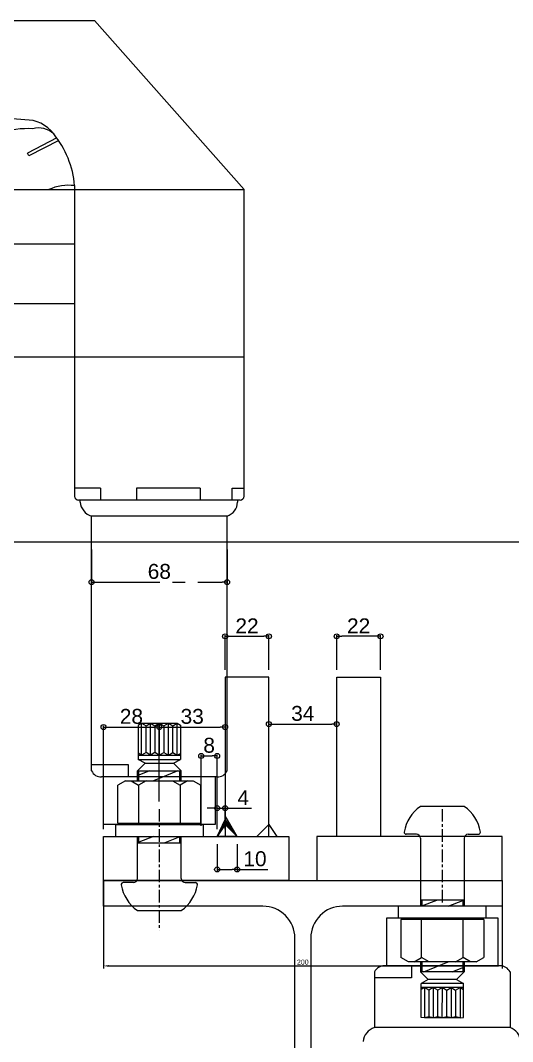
# Model space of a CAD drawing. Header units: millimetres. Extents: x -2880 to 3894, y -2977 to 4857.
# Drawn here: x -2340 to -2093, y 1968 to 2481 of the extents above; entities that cross this region are included whole.
import ezdxf

# ---------------------------------------------------------------- set-up
doc = ezdxf.new("R2010")
doc.units = ezdxf.units.MM
doc.header["$MEASUREMENT"] = 0
doc.linetypes.add('CENTER', pattern=[50.8, 31.75, -6.35, 6.35, -6.35])
for name, color, linetype in [('01', 7, 'Continuous'), ('_0-2_3', 7, 'Continuous'), ('_1-0_', 7, 'Continuous'), ('gauge', 1, 'Continuous'), ('KB', 7, 'Continuous')]:
    doc.layers.add(name, color=color, linetype=linetype)
doc.layers.add('中心線', color=4, linetype='CENTER', lineweight=13)
doc.styles.get("Standard").update_dxf_attribs({"font": 'arial.ttf'})
doc.dimstyles.new('ISO-25', dxfattribs={"dimtxt": 2.5, "dimasz": 2.5, "dimexe": 1.25, "dimexo": 0.625, "dimtad": 1, "dimtxsty": 'Standard', "dimcen": 2.5, "dimadec": 0, "dimazin": 0, "dimtfac": 1, "dimtmove": 0, "dimatfit": 3, "dimfxl": 0, "dimarcsym": 0})
doc.dimstyles.new('コピー ～ 一般寸法', dxfattribs={"dimscale": 0.5, "dimtxt": 15, "dimasz": 5, "dimexe": 1.25, "dimexo": 7.5, "dimgap": 3, "dimtad": 1, "dimdec": 1, "dimdsep": 46, "dimtxsty": 'Standard', "dimblk": 'ORIGIN', "dimcen": 0, "dimclrd": 256, "dimclre": 256, "dimclrt": 256, "dimadec": 0, "dimazin": 0, "dimtfac": 1, "dimtdec": 1, "dimtmove": 0, "dimatfit": 3, "dimfxl": 0, "dimarcsym": 0})

# ---------------------------------------------------------------- blocks, each defined once
blk = doc.blocks.new('_Origin')
at = {"color": 0, "linetype": 'ByBlock', "lineweight": -2}
blk.add_line((0, 0), (-1, 0), dxfattribs=at)
blk.add_circle((0, 0), 0.5, dxfattribs=at)
blk = doc.blocks.new('*D329')
at = {"layer": 'Defpoints', "color": 0}
for p in [(-2214.85, 2171.77), (-2236.85, 2151.18), (-2214.85, 2151.18)]:
    blk.add_point(p, dxfattribs=at)
at = {"layer": 'KB', "lineweight": -2}
for p, q in [((-2236.85, 2154.93), (-2236.85, 2172.39)), ((-2234.35, 2171.77), (-2217.35, 2171.77)), ((-2214.85, 2154.93), (-2214.85, 2172.39))]:
    blk.add_line(p, q, dxfattribs=at)
at = {"layer": 'KB', "lineweight": -2, "xscale": 2.5, "yscale": 2.5, "zscale": 2.5, "rotation": 180}
blk.add_blockref('_Origin', (-2236.85, 2171.77), dxfattribs=at)
at = {"layer": 'KB', "lineweight": -2, "xscale": 2.5, "yscale": 2.5, "zscale": 2.5}
blk.add_blockref('_Origin', (-2214.85, 2171.77), dxfattribs=at)
at = {"layer": 'KB', "insert": (-2225.85, 2177.03), "char_height": 7.5, "attachment_point": 5}
blk.add_mtext('22', dxfattribs=at)
blk = doc.blocks.new('*D332')
at = {"layer": 'Defpoints', "color": 0}
for p in [(-2240.85, 2071.18), (-2230.85, 2071.18), (-2230.85, 2054.66)]:
    blk.add_point(p, dxfattribs=at)
at = {"layer": 'gauge', "lineweight": -2}
for p, q in [((-2240.85, 2067.43), (-2240.85, 2054.04)), ((-2230.85, 2067.43), (-2230.85, 2054.04)), ((-2238.35, 2054.66), (-2233.35, 2054.66)), ((-2230.85, 2054.66), (-2215.35, 2054.66))]:
    blk.add_line(p, q, dxfattribs=at)
at = {"layer": 'gauge', "lineweight": -2, "xscale": 2.5, "yscale": 2.5, "zscale": 2.5, "rotation": 180}
blk.add_blockref('_Origin', (-2240.85, 2054.66), dxfattribs=at)
at = {"layer": 'gauge', "lineweight": -2, "xscale": 2.5, "yscale": 2.5, "zscale": 2.5}
blk.add_blockref('_Origin', (-2230.85, 2054.66), dxfattribs=at)
at = {"layer": 'gauge', "insert": (-2221.85, 2059.99), "char_height": 7.5, "attachment_point": 5}
blk.add_mtext('10', dxfattribs=at)
blk = doc.blocks.new('*D98')
at = {"layer": 'Defpoints', "color": 0}
for p in [(-2269.85, 2126.18), (-2269.85, 2086.3), (-2297.85, 2071.18)]:
    blk.add_point(p, dxfattribs=at)
at = {"layer": 'gauge', "lineweight": -2}
for p, q in [((-2297.85, 2074.93), (-2297.85, 2126.81)), ((-2295.35, 2126.18), (-2272.35, 2126.18)), ((-2269.85, 2090.05), (-2269.85, 2126.81))]:
    blk.add_line(p, q, dxfattribs=at)
at = {"layer": 'gauge', "lineweight": -2, "xscale": 2.5, "yscale": 2.5, "zscale": 2.5, "rotation": 180}
blk.add_blockref('_Origin', (-2297.85, 2126.18), dxfattribs=at)
at = {"layer": 'gauge', "lineweight": -2, "xscale": 2.5, "yscale": 2.5, "zscale": 2.5}
blk.add_blockref('_Origin', (-2269.85, 2126.18), dxfattribs=at)
at = {"layer": 'gauge', "insert": (-2283.85, 2131.51), "char_height": 7.5, "attachment_point": 5}
blk.add_mtext('28', dxfattribs=at)
blk = doc.blocks.new('*D349')
at = {"layer": 'Defpoints', "color": 0}
for p in [(-2240.85, 2111.68), (-2248.86, 2072.82), (-2240.85, 2071.18)]:
    blk.add_point(p, dxfattribs=at)
at = {"layer": 'gauge', "lineweight": -2}
for p, q in [((-2248.86, 2076.57), (-2248.86, 2112.3)), ((-2246.36, 2111.68), (-2243.35, 2111.68)), ((-2240.85, 2074.93), (-2240.85, 2112.3))]:
    blk.add_line(p, q, dxfattribs=at)
at = {"layer": 'gauge', "lineweight": -2, "xscale": 2.5, "yscale": 2.5, "zscale": 2.5, "rotation": 180}
blk.add_blockref('_Origin', (-2248.86, 2111.68), dxfattribs=at)
at = {"layer": 'gauge', "lineweight": -2, "xscale": 2.5, "yscale": 2.5, "zscale": 2.5}
blk.add_blockref('_Origin', (-2240.85, 2111.68), dxfattribs=at)
at = {"layer": 'gauge', "insert": (-2244.86, 2117), "char_height": 7.5, "attachment_point": 5}
blk.add_mtext('8', dxfattribs=at)
blk = doc.blocks.new('*D351')
at = {"layer": 'Defpoints', "color": 0}
for p in [(-2236.85, 2085.45), (-2240.85, 2071.18), (-2236.85, 2071.18)]:
    blk.add_point(p, dxfattribs=at)
at = {"layer": 'gauge', "lineweight": -2}
for p, q in [((-2243.35, 2085.45), (-2245.85, 2085.45)), ((-2240.85, 2074.93), (-2240.85, 2086.07)), ((-2240.85, 2085.45), (-2236.85, 2085.45)), ((-2236.85, 2074.93), (-2236.85, 2086.07)), ((-2234.35, 2085.45), (-2223.67, 2085.45))]:
    blk.add_line(p, q, dxfattribs=at)
at = {"layer": 'gauge', "lineweight": -2, "xscale": 2.5, "yscale": 2.5, "zscale": 2.5}
blk.add_blockref('_Origin', (-2240.85, 2085.45), dxfattribs=at)
at = {"layer": 'gauge', "lineweight": -2, "xscale": 2.5, "yscale": 2.5, "zscale": 2.5, "rotation": 180}
blk.add_blockref('_Origin', (-2236.85, 2085.45), dxfattribs=at)
at = {"layer": 'gauge', "insert": (-2227.76, 2090.7), "char_height": 7.5, "attachment_point": 5}
blk.add_mtext('4', dxfattribs=at)
blk = doc.blocks.new('*D357')
at = {"layer": 'Defpoints', "color": 0}
for p in [(-2236.85, 2151.18), (-2236.85, 2126.18), (-2269.85, 2085.02)]:
    blk.add_point(p, dxfattribs=at)
at = {"layer": 'gauge', "lineweight": -2}
for p, q in [((-2236.85, 2147.43), (-2236.85, 2125.56)), ((-2269.85, 2088.77), (-2269.85, 2126.81)), ((-2267.35, 2126.18), (-2239.35, 2126.18))]:
    blk.add_line(p, q, dxfattribs=at)
at = {"layer": 'gauge', "lineweight": -2, "xscale": 2.5, "yscale": 2.5, "zscale": 2.5, "rotation": 180}
blk.add_blockref('_Origin', (-2269.85, 2126.18), dxfattribs=at)
at = {"layer": 'gauge', "lineweight": -2, "xscale": 2.5, "yscale": 2.5, "zscale": 2.5}
blk.add_blockref('_Origin', (-2236.85, 2126.18), dxfattribs=at)
at = {"layer": 'gauge', "insert": (-2253.35, 2131.51), "char_height": 7.5, "attachment_point": 5}
blk.add_mtext('33', dxfattribs=at)
blk = doc.blocks.new('*D325')
at = {"layer": 'Defpoints', "color": 0}
for p in [(-2180.85, 2171.77), (-2180.85, 2151.18), (-2158.85, 2151.18)]:
    blk.add_point(p, dxfattribs=at)
at = {"layer": 'KB', "lineweight": -2}
for p, q in [((-2180.85, 2154.93), (-2180.85, 2172.39)), ((-2161.35, 2171.77), (-2178.35, 2171.77)), ((-2158.85, 2154.93), (-2158.85, 2172.39))]:
    blk.add_line(p, q, dxfattribs=at)
at = {"layer": 'KB', "lineweight": -2, "xscale": 2.5, "yscale": 2.5, "zscale": 2.5, "rotation": 180}
blk.add_blockref('_Origin', (-2180.85, 2171.77), dxfattribs=at)
at = {"layer": 'KB', "lineweight": -2, "xscale": 2.5, "yscale": 2.5, "zscale": 2.5}
blk.add_blockref('_Origin', (-2158.85, 2171.77), dxfattribs=at)
at = {"layer": 'KB', "insert": (-2169.85, 2177.03), "char_height": 7.5, "attachment_point": 5}
blk.add_mtext('22', dxfattribs=at)
blk = doc.blocks.new('*D319')
at = {"layer": 'Defpoints', "color": 0}
for p in [(-2180.85, 2127.68), (-2214.85, 2120.25), (-2180.85, 2120.25)]:
    blk.add_point(p, dxfattribs=at)
at = {"layer": 'gauge', "lineweight": -2}
for p, q in [((-2214.85, 2124), (-2214.85, 2128.31)), ((-2212.35, 2127.68), (-2183.35, 2127.68)), ((-2180.85, 2124), (-2180.85, 2128.31))]:
    blk.add_line(p, q, dxfattribs=at)
at = {"layer": 'gauge', "lineweight": -2, "xscale": 2.5, "yscale": 2.5, "zscale": 2.5, "rotation": 180}
blk.add_blockref('_Origin', (-2214.85, 2127.68), dxfattribs=at)
at = {"layer": 'gauge', "lineweight": -2, "xscale": 2.5, "yscale": 2.5, "zscale": 2.5}
blk.add_blockref('_Origin', (-2180.85, 2127.68), dxfattribs=at)
at = {"layer": 'gauge', "insert": (-2197.85, 2133.01), "char_height": 7.5, "attachment_point": 5}
blk.add_mtext('34', dxfattribs=at)
blk = doc.blocks.new('*D310')
at = {"layer": 'Defpoints', "color": 0}
for p in [(-2303.85, 2219.18), (-2235.85, 2219.18), (-2235.85, 2199.01)]:
    blk.add_point(p, dxfattribs=at)
at = {"layer": 'gauge', "linetype": 'CENTER', "lineweight": -2}
for p, q in [((-2303.85, 2215.43), (-2303.85, 2198.39)), ((-2235.85, 2215.43), (-2235.85, 2198.39)), ((-2301.35, 2199.01), (-2238.35, 2199.01))]:
    blk.add_line(p, q, dxfattribs=at)
at = {"layer": 'gauge', "lineweight": -2, "xscale": 2.5, "yscale": 2.5, "zscale": 2.5, "rotation": 180}
blk.add_blockref('_Origin', (-2303.85, 2199.01), dxfattribs=at)
at = {"layer": 'gauge', "lineweight": -2, "xscale": 2.5, "yscale": 2.5, "zscale": 2.5}
blk.add_blockref('_Origin', (-2235.85, 2199.01), dxfattribs=at)
at = {"layer": 'gauge', "insert": (-2269.85, 2204.34), "char_height": 7.5, "attachment_point": 5}
blk.add_mtext('68', dxfattribs=at)
blk = doc.blocks.new('*D599')
at = {"color": 0, "lineweight": -2}
for p, q in [((-2297.85, 2048.56), (-2297.85, 2004.93)), ((-2097.85, 2048.56), (-2097.85, 2004.93)), ((-2295.35, 2006.18), (-2100.35, 2006.18))]:
    blk.add_line(p, q, dxfattribs=at)
at = {"color": 0}
for points in [[(-2295.35, 2006.6), (-2295.35, 2005.76), (-2297.85, 2006.18)], [(-2100.35, 2005.76), (-2100.35, 2006.6), (-2097.85, 2006.18)]]:
    blk.add_solid(points, dxfattribs=at)
at = {"layer": 'Defpoints', "color": 0}
for p in [(-2297.85, 2049.18), (-2097.85, 2049.18), (-2097.85, 2006.18)]:
    blk.add_point(p, dxfattribs=at)
at = {"color": 0, "insert": (-2197.85, 2008.08), "char_height": 2.5, "attachment_point": 5}
blk.add_mtext('200', dxfattribs=at)

msp = doc.modelspace()

# ---------------------------------------------------------------- linework, layer by layer
msp.add_lwpolyline([(-2217.852, 1662.181, 0.4142136), (-2201.852, 1678.181), (-2201.852, 2020.181, 0.4142136), (-2217.852, 2036.181), (-2297.852, 2036.181), (-2297.852, 2049.181), (-2097.852, 2049.181), (-2097.852, 2036.181), (-2177.852, 2036.181, 0.4142136), (-2193.852, 2020.181), (-2193.852, 1678.181, 0.4142136), (-2177.852, 1662.181), (-2097.852, 1662.181), (-2097.852, 1649.181), (-2297.852, 1649.181), (-2297.852, 1662.181)], format="xyb", close=True)
at = {"layer": '01', "color": 6, "linetype": 'Continuous'}
for p, q in [((-2278.739, 2128.059), (-2280.503, 2127.04)), ((-2280.503, 2127.04), (-2280.503, 2109.957)), ((-2278.739, 2128.059), (-2260.888, 2128.059)), ((-2278.739, 2112.059), (-2278.739, 2128.059)), ((-2278.739, 2128.059), (-2276.527, 2126.782)), ((-2276.527, 2126.782), (-2274.315, 2128.059)), ((-2276.527, 2113.336), (-2276.527, 2126.782)), ((-2274.315, 2112.059), (-2274.315, 2128.059)), ((-2274.315, 2128.059), (-2272.103, 2126.782)), ((-2272.103, 2126.782), (-2269.891, 2128.059)), ((-2272.103, 2126.782), (-2272.103, 2113.336)), ((-2269.852, 2128.059), (-2269.891, 2112.059)), ((-2269.852, 2128.059), (-2267.602, 2126.759)), ((-2267.602, 2126.759), (-2265.312, 2128.081)), ((-2267.602, 2126.759), (-2267.602, 2113.381)), ((-2265.312, 2112.059), (-2265.312, 2128.059)), ((-2265.312, 2128.059), (-2263.1, 2126.782)), ((-2263.1, 2126.782), (-2260.888, 2128.059)), ((-2263.1, 2113.336), (-2263.1, 2126.782)), ((-2260.888, 2112.059), (-2260.888, 2128.059)), ((-2260.888, 2128.059), (-2259.298, 2127.141)), ((-2259.298, 2127.141), (-2259.298, 2109.957)), ((-2278.739, 2112.059), (-2280.503, 2113.078)), ((-2280.503, 2112.059), (-2259.28, 2112.059)), ((-2280.503, 2109.957), (-2259.298, 2109.957)), ((-2276.975, 2108.059), (-2280.503, 2109.957)), ((-2276.527, 2113.336), (-2278.739, 2112.059)), ((-2274.315, 2112.059), (-2276.527, 2113.336)), ((-2272.103, 2113.336), (-2274.315, 2112.059)), ((-2269.891, 2112.059), (-2272.103, 2113.336)), ((-2269.891, 2112.059), (-2267.602, 2113.381)), ((-2267.602, 2113.381), (-2265.312, 2112.059)), ((-2265.312, 2112.059), (-2263.1, 2113.336)), ((-2263.1, 2113.336), (-2260.888, 2112.059)), ((-2262.73, 2108.059), (-2259.298, 2109.957)), ((-2260.888, 2112.059), (-2259.28, 2112.987)), ((-2276.975, 2108.059), (-2262.73, 2108.059)), ((-2134.975, 1999.304), (-2138.407, 1997.405)), ((-2117.202, 1997.405), (-2138.407, 1997.405)), ((-2138.407, 1980.222), (-2138.407, 1997.405)), ((-2120.73, 1999.304), (-2134.975, 1999.304)), ((-2120.73, 1999.304), (-2117.202, 1997.405)), ((-2117.202, 1980.323), (-2117.202, 1997.405)), ((-2117.202, 1995.304), (-2138.425, 1995.304)), ((-2136.817, 1995.304), (-2138.425, 1994.375)), ((-2134.605, 1994.027), (-2136.817, 1995.304)), ((-2136.817, 1995.304), (-2136.817, 1980.139)), ((-2132.393, 1995.304), (-2134.605, 1994.027)), ((-2134.605, 1994.027), (-2134.605, 1980.581)), ((-2130.103, 1993.982), (-2132.393, 1995.304)), ((-2132.393, 1995.304), (-2132.393, 1980.139)), ((-2127.814, 1995.304), (-2130.103, 1993.982)), ((-2130.103, 1980.603), (-2130.103, 1993.982)), ((-2127.853, 1980.139), (-2127.814, 1995.304)), ((-2127.814, 1995.304), (-2125.602, 1994.027)), ((-2125.602, 1994.027), (-2123.39, 1995.304)), ((-2125.602, 1980.581), (-2125.602, 1994.027)), ((-2123.39, 1995.304), (-2121.178, 1994.027)), ((-2123.39, 1995.304), (-2123.39, 1980.139)), ((-2121.178, 1994.027), (-2118.966, 1995.304)), ((-2121.178, 1994.027), (-2121.178, 1980.581)), ((-2118.966, 1995.304), (-2117.202, 1994.285)), ((-2118.966, 1995.304), (-2118.966, 1980.139)), ((-2136.817, 1980.139), (-2138.407, 1980.222)), ((-2134.605, 1980.581), (-2136.817, 1980.139)), ((-2132.393, 1980.139), (-2134.605, 1980.581)), ((-2130.103, 1980.603), (-2132.393, 1980.116)), ((-2127.853, 1980.139), (-2130.103, 1980.603)), ((-2125.602, 1980.581), (-2127.814, 1980.139)), ((-2123.39, 1980.139), (-2125.602, 1980.581)), ((-2121.178, 1980.581), (-2123.39, 1980.139)), ((-2118.966, 1980.139), (-2121.178, 1980.581)), ((-2118.966, 1980.139), (-2117.202, 1980.323)), ((-2118.966, 1980.139), (-2136.817, 1980.139))]:
    msp.add_line(p, q, dxfattribs=at)
at = {"layer": '_0-2_3', "color": 6, "linetype": 'Continuous'}
for p, q in [((-2280.852, 2104.181), (-2276.975, 2108.059)), ((-2280.852, 2104.181), (-2258.853, 2104.181)), ((-2280.852, 2099.181), (-2280.852, 2104.181)), ((-2274.729, 2104.181), (-2280.153, 2101.965)), ((-2280.153, 2099.181), (-2280.153, 2104.181)), ((-2276.975, 2108.059), (-2262.73, 2108.059)), ((-2260.606, 2104.181), (-2272.839, 2099.181)), ((-2258.853, 2104.181), (-2262.73, 2108.059)), ((-2259.553, 2099.181), (-2259.553, 2104.181)), ((-2258.853, 2099.181), (-2258.853, 2104.181)), ((-2286.852, 2099.181), (-2290.652, 2096.987)), ((-2286.852, 2099.181), (-2252.852, 2099.181)), ((-2284.052, 2099.181), (-2280.252, 2096.987)), ((-2276.452, 2099.181), (-2280.252, 2096.987)), ((-2263.252, 2099.181), (-2259.452, 2096.987)), ((-2255.652, 2099.181), (-2259.452, 2096.987)), ((-2252.852, 2099.181), (-2249.052, 2096.987)), ((-2290.652, 2077.881), (-2290.652, 2096.987)), ((-2280.252, 2096.987), (-2280.252, 2077.881)), ((-2259.452, 2096.987), (-2259.452, 2077.881)), ((-2249.052, 2077.881), (-2249.052, 2096.987)), ((-2116.853, 2086.304), (-2138.852, 2086.304)), ((-2290.652, 2077.881), (-2249.052, 2077.881)), ((-2286.352, 2077.181), (-2286.352, 2077.881)), ((-2253.352, 2077.181), (-2253.352, 2077.881)), ((-2291.852, 2077.181), (-2247.852, 2077.181)), ((-2291.852, 2077.181), (-2291.852, 2071.181)), ((-2286.352, 2077.181), (-2253.352, 2077.181)), ((-2247.852, 2077.181), (-2247.852, 2071.181)), ((-2291.852, 2071.181), (-2247.852, 2071.181)), ((-2280.852, 2050.059), (-2280.852, 2071.181)), ((-2280.852, 2068.059), (-2258.853, 2068.059)), ((-2280.153, 2068.059), (-2280.153, 2071.181)), ((-2272.72, 2071.181), (-2280.153, 2068.319)), ((-2259.553, 2070.975), (-2267.125, 2068.059)), ((-2259.553, 2068.059), (-2259.553, 2071.181)), ((-2258.853, 2050.059), (-2258.853, 2071.181)), ((-2140.853, 2072.304), (-2145.967, 2072.304)), ((-2138.852, 2070.304), (-2138.852, 2036.181)), ((-2116.853, 2070.304), (-2116.853, 2036.181)), ((-2114.852, 2072.304), (-2109.738, 2072.304)), ((-2282.853, 2048.059), (-2287.967, 2048.059)), ((-2256.852, 2048.059), (-2251.738, 2048.059)), ((-2116.853, 2039.304), (-2138.852, 2039.304)), ((-2138.152, 2036.388), (-2130.58, 2039.304)), ((-2138.152, 2039.304), (-2138.152, 2036.181)), ((-2124.985, 2036.181), (-2117.552, 2039.044)), ((-2117.552, 2039.304), (-2117.552, 2036.181)), ((-2280.852, 2034.059), (-2258.853, 2034.059)), ((-2105.852, 2036.181), (-2149.852, 2036.181)), ((-2149.852, 2030.182), (-2149.852, 2036.181)), ((-2105.852, 2030.182), (-2105.852, 2036.181)), ((-2105.852, 2030.182), (-2149.852, 2030.182)), ((-2107.053, 2029.481), (-2148.653, 2029.481)), ((-2148.653, 2029.481), (-2148.653, 2010.375)), ((-2144.353, 2030.182), (-2144.353, 2029.481)), ((-2111.353, 2030.182), (-2144.353, 2030.182)), ((-2138.253, 2010.375), (-2138.253, 2029.481)), ((-2117.453, 2010.375), (-2117.453, 2029.481)), ((-2111.353, 2030.182), (-2111.353, 2029.481)), ((-2107.053, 2029.481), (-2107.053, 2010.375)), ((-2144.853, 2008.181), (-2148.653, 2010.375)), ((-2110.852, 2008.181), (-2144.853, 2008.181)), ((-2142.053, 2008.181), (-2138.253, 2010.375)), ((-2138.852, 2008.181), (-2138.852, 2003.181)), ((-2134.453, 2008.181), (-2138.253, 2010.375)), ((-2138.152, 2008.181), (-2138.152, 2003.181)), ((-2137.099, 2003.181), (-2124.866, 2008.181)), ((-2121.253, 2008.181), (-2117.453, 2010.375)), ((-2117.552, 2008.181), (-2117.552, 2003.181)), ((-2113.653, 2008.181), (-2117.453, 2010.375)), ((-2116.853, 2008.181), (-2116.853, 2003.181)), ((-2110.852, 2008.181), (-2107.053, 2010.375)), ((-2138.852, 2003.181), (-2134.975, 1999.304)), ((-2116.853, 2003.181), (-2138.852, 2003.181)), ((-2122.976, 2003.181), (-2117.552, 2005.398)), ((-2116.853, 2003.181), (-2120.73, 1999.304)), ((-2120.73, 1999.304), (-2134.975, 1999.304))]:
    msp.add_line(p, q, dxfattribs=at)
for centre, radius, start, end in [((-2127.943, 2070.444), 19.25, 124.52325, 170.98402), ((-2127.762, 2070.444), 19.25, 9.01598, 55.47675), ((-2145.967, 2073.304), 1, 170.98346, 270), ((-2109.738, 2073.304), 1, 270, 9.01654), ((-2140.853, 2070.304), 2, 0, 90), ((-2114.852, 2070.304), 2, 90, 180), ((-2287.967, 2047.059), 1, 90, 189.01654), ((-2269.943, 2049.919), 19.25, 189.01598, 235.47675), ((-2282.853, 2050.059), 2, 270, 0), ((-2256.852, 2050.059), 2, 180, 270), ((-2269.762, 2049.919), 19.25, 304.52325, 350.98402), ((-2251.738, 2047.059), 1, 350.98346, 90)]:
    msp.add_arc(centre, radius, start, end, dxfattribs=at)
at = {"layer": '_1-0_', "color": 3, "linetype": 'Continuous'}
for p, q in [((-2478.646, 2481.181), (-2302.352, 2481.181)), ((-2227.352, 2396.181), (-2302.352, 2481.181)), ((-2321.323, 2422.181), (-2335.983, 2414.423)), ((-2320.352, 2420.794), (-2335.352, 2413.181)), ((-2335.352, 2413.181), (-2335.983, 2414.423)), ((-2481.352, 2396.181), (-2227.352, 2396.181)), ((-2312.352, 2398.181), (-2312.352, 2242.181)), ((-2227.352, 2312.181), (-2227.352, 2396.181)), ((-2312.352, 2368.807), (-2484.352, 2368.807)), ((-2312.352, 2338.807), (-2484.352, 2338.807)), ((-2227.352, 2242.181), (-2227.352, 2330.353)), ((-2479.352, 2312.181), (-2227.352, 2312.181)), ((-2299.352, 2246.181), (-2312.352, 2246.181)), ((-2299.352, 2246.181), (-2299.352, 2240.181)), ((-2249.352, 2246.181), (-2281.352, 2246.181)), ((-2281.352, 2246.181), (-2281.352, 2240.181)), ((-2249.352, 2246.181), (-2249.352, 2240.181)), ((-2233.352, 2240.181), (-2233.352, 2246.181)), ((-2233.352, 2246.181), (-2227.352, 2246.181)), ((-2229.352, 2240.181), (-2310.352, 2240.181)), ((-2309.602, 2239.181), (-2309.602, 2240.181)), ((-2230.602, 2240.181), (-2230.602, 2239.181)), ((-2303.852, 2104.181), (-2303.852, 2232.181)), ((-2235.852, 2232.181), (-2303.852, 2232.181)), ((-2235.852, 2104.181), (-2235.852, 2232.181)), ((-2285.352, 2107.181), (-2303.852, 2107.181)), ((-2285.352, 2101.181), (-2285.352, 2107.181)), ((-2240.852, 2101.181), (-2298.852, 2101.181)), ((-2297.852, 2077.181), (-2297.852, 2101.181)), ((-2241.852, 2101.181), (-2241.852, 2077.181)), ((-2241.852, 2077.181), (-2297.852, 2077.181)), ((-2099.853, 2030.182), (-2155.853, 2030.182)), ((-2155.853, 2030.182), (-2155.853, 2006.182)), ((-2099.853, 2006.182), (-2099.853, 2030.182)), ((-2098.853, 2006.182), (-2156.853, 2006.182)), ((-2143.353, 2006.182), (-2143.353, 2000.182)), ((-2161.853, 2003.181), (-2161.853, 1975.182)), ((-2093.853, 2003.181), (-2093.853, 1975.182)), ((-2143.353, 2000.182), (-2161.853, 2000.182)), ((-2093.853, 1975.182), (-2161.853, 1975.182))]:
    msp.add_line(p, q, dxfattribs=at)
for centre, radius, start, end in [((-2353.852, 2297.898), 134.3, 82.94288, 97.05715), ((-2335.686, 2386.434), 40.409, 86.68937, 110.69883), ((-2336.688, 2414.05), 17.144, 36.22397, 92.22021), ((-2330.352, 2416.39), 10.81, 46.1115, 106.11159), ((-2360.112, 2394.006), 47.942, 4.99626, 39.00708), ((-2315.352, 2374.431), 23.939, 82.80078, 114.69156), ((-2310.352, 2242.181), 2, 180, 270), ((-2229.352, 2242.181), 2, 270, 0), ((-2301.558, 2239.928), 8.079, 185.30014, 253.50126), ((-2238.223, 2239.428), 7.625, 288.11516, 358.14502), ((-2299.09, 2106.452), 5.276, 205.49224, 272.58024), ((-2240.615, 2106.452), 5.276, 267.41976, 334.50776), ((-2157.09, 2000.911), 5.276, 87.41976, 154.50776), ((-2098.615, 2000.911), 5.276, 25.49224, 92.58024), ((-2159.558, 1967.435), 8.079, 106.49874, 174.69986), ((-2096.223, 1967.935), 7.625, 1.85498, 71.88484)]:
    msp.add_arc(centre, radius, start, end, dxfattribs=at)
at = {"layer": 'gauge'}
for p, q in [((-2240.852, 2071.181), (-2236.852, 2079.75)), ((-2236.852, 2078.332), (-2240.852, 2071.181)), ((-2230.852, 2071.181), (-2236.852, 2081.574)), ((-2230.852, 2071.181), (-2236.852, 2079.75)), ((-2230.852, 2071.181), (-2236.852, 2079.75)), ((-2230.852, 2071.181), (-2236.852, 2078.332)), ((-2236.852, 2077.181), (-2240.852, 2071.181)), ((-2230.852, 2071.181), (-2236.852, 2077.181)), ((-2220.852, 2071.181), (-2214.852, 2077.181)), ((-2214.852, 2077.181), (-2210.852, 2071.181)), ((-2230.852, 2071.181), (-2240.852, 2071.181)), ((-2220.852, 2071.181), (-2210.852, 2071.181))]:
    msp.add_line(p, q, dxfattribs=at)
msp.add_lwpolyline([(-2634.319, 2219.182), (-1794.319, 2219.182), (-1794.319, 1625.182), (-2634.319, 1625.182)], close=True, dxfattribs=at)
at = {"layer": 'KB'}
for p, q in [((-2236.852, 2151.181), (-2236.852, 2071.181)), ((-2214.852, 2151.181), (-2236.852, 2151.181)), ((-2214.852, 2071.181), (-2214.852, 2151.181)), ((-2180.852, 2071.181), (-2180.852, 2151.181)), ((-2180.852, 2151.181), (-2158.852, 2151.181)), ((-2158.852, 2151.181), (-2158.852, 2071.181)), ((-2297.852, 2071.181), (-2204.852, 2071.181)), ((-2297.852, 2049.181), (-2297.852, 2071.181)), ((-2236.852, 2071.181), (-2214.852, 2071.181)), ((-2204.852, 2071.181), (-2204.852, 2049.181)), ((-2097.852, 2071.181), (-2190.852, 2071.181)), ((-2190.852, 2071.181), (-2190.852, 2049.181)), ((-2097.852, 2049.181), (-2097.852, 2071.181)), ((-2204.852, 2049.181), (-2297.852, 2049.181))]:
    msp.add_line(p, q, dxfattribs=at)
at = {"layer": '中心線', "color": 7, "ltscale": 0.2}
for p, q in [((-2269.852, 2085.016), (-2269.852, 2024.016)), ((-2127.852, 2085.016), (-2127.852, 2037.016))]:
    msp.add_line(p, q, dxfattribs=at)

# ---------------------------------------------------------------- dimensions: what is measured, and where the dimension line sits
dim = msp.add_linear_dim(base=(-2097.852, 2006.182), p1=(-2297.852, 2049.181), p2=(-2097.852, 2049.181), dimstyle='ISO-25', override={"dimfxl": 30, "dimarcsym": 2})
dim.commit()
dim.dimension.update_dxf_attribs({"geometry": '*D599', "text_midpoint": (-2197.852, 2008.083)})
at = {"layer": 'gauge', "linetype": 'CENTER'}
dim = msp.add_linear_dim(base=(-2235.852, 2199.013), p1=(-2303.852, 2219.182), p2=(-2235.852, 2219.182), dimstyle='コピー ～ 一般寸法', override={"dimfxl": 0.18}, dxfattribs=at)
dim.commit()
dim.dimension.update_dxf_attribs({"geometry": '*D310', "text_midpoint": (-2269.852, 2204.341)})
at = {"layer": 'gauge'}
for base, p1, p2, picture, middle in [((-2236.852, 2126.184), (-2269.852, 2085.016), (-2236.852, 2151.181), '*D357', (-2253.352, 2131.513)), ((-2180.852, 2127.684), (-2214.852, 2120.252), (-2180.852, 2120.252), '*D319', (-2197.852, 2133.013)), ((-2240.852, 2111.676), (-2248.86, 2072.824), (-2240.852, 2071.181), '*D349', (-2244.856, 2117.004)), ((-2236.852, 2085.445), (-2240.852, 2071.181), (-2236.852, 2071.181), '*D351', (-2227.761, 2090.695))]:
    dim = msp.add_linear_dim(base=base, p1=p1, p2=p2, dimstyle='コピー ～ 一般寸法', override={"dimfxl": 0.18}, dxfattribs=at)
    dim.commit()
    dim.dimension.update_dxf_attribs({"geometry": picture, "text_midpoint": middle})
for base, p1, p2, picture, middle in [((-2269.852, 2126.184), (-2297.852, 2071.181), (-2269.852, 2086.304), '*D98', (-2283.852, 2131.513)), ((-2230.852, 2054.661), (-2240.852, 2071.181), (-2230.852, 2071.181), '*D332', (-2221.854, 2059.99))]:
    dim = msp.add_linear_dim(base=base, p1=p1, p2=p2, dimstyle='コピー ～ 一般寸法', dxfattribs=at)
    dim.commit()
    dim.dimension.update_dxf_attribs({"geometry": picture, "text_midpoint": middle})
at = {"layer": 'KB'}
dim = msp.add_linear_dim(base=(-2214.852, 2171.767), p1=(-2236.852, 2151.181), p2=(-2214.852, 2151.181), dimstyle='コピー ～ 一般寸法', dxfattribs=at)
dim.commit()
dim.dimension.update_dxf_attribs({"geometry": '*D329', "text_midpoint": (-2225.852, 2177.032)})
dim = msp.add_linear_dim(base=(-2180.852, 2171.767), p1=(-2158.852, 2151.181), p2=(-2180.852, 2151.181), angle=180, dimstyle='コピー ～ 一般寸法', dxfattribs=at)
dim.commit()
dim.dimension.update_dxf_attribs({"geometry": '*D325', "text_midpoint": (-2169.852, 2177.032)})

doc.saveas('drawing.dxf')
